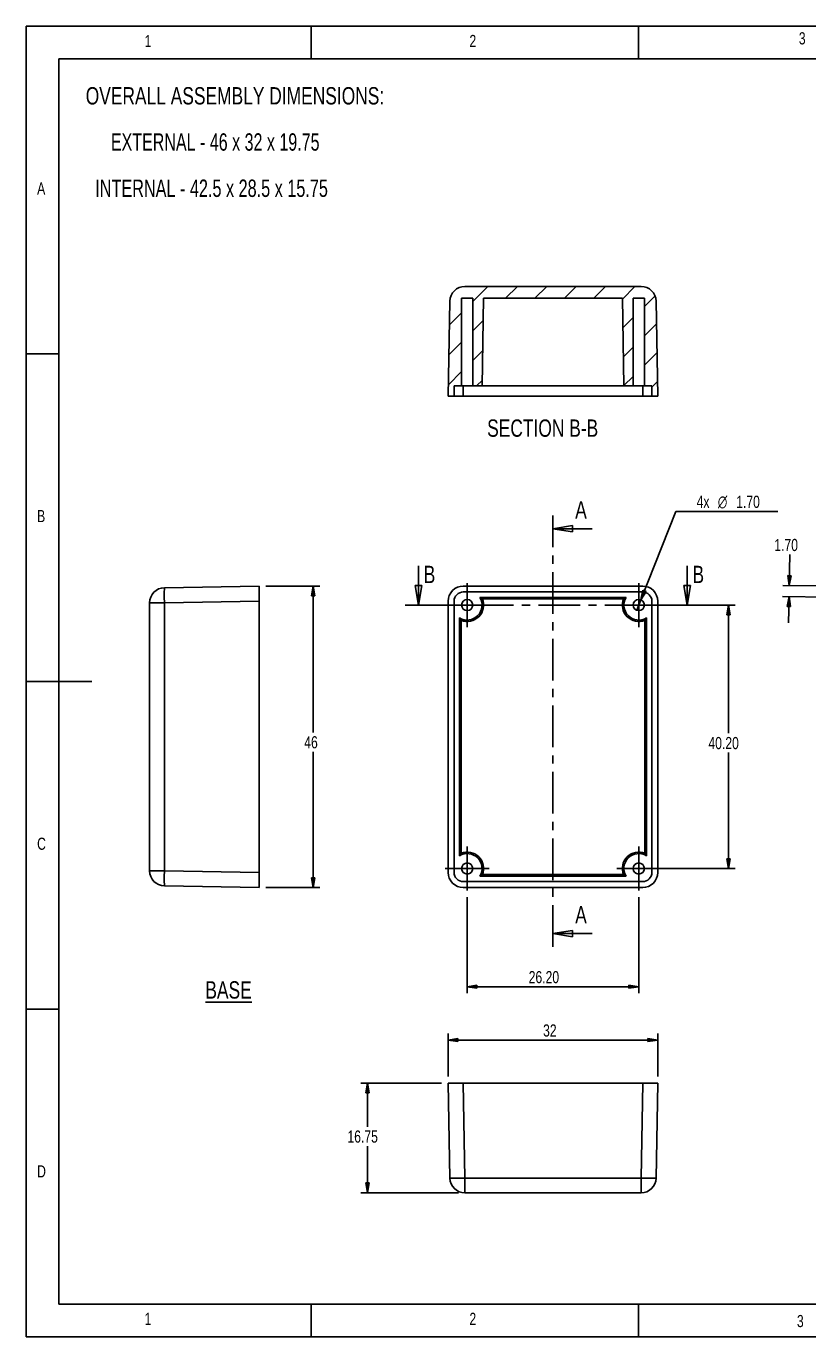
# Model space of a CAD drawing. Extents: x 5 to 292, y 5 to 205.
# Drawn here: x 5 to 124.5, y 5 to 205 of the extents above; entities that cross this region are included whole.
import ezdxf

# ---------------------------------------------------------------- set-up
doc = ezdxf.new("R2010")
doc.units = 0
doc.linetypes.add('CENTER', pattern=[10.16, 6.35, -1.27, 1.27, -1.27])
doc.layers.get('0').update_dxf_attribs({"linetype": 'CONTINUOUS'})
doc.styles.add('SLDTEXTSTYLE0', font='TXT', dxfattribs={"width": 0.75})
doc.styles.add('SLDTEXTSTYLE2', font='TXT', dxfattribs={"width": 0.7})
doc.styles.add('SLDTEXTSTYLE3', font='TXT', dxfattribs={"width": 0.692308})
doc.dimstyles.get("Standard").update_dxf_attribs({"dimtxt": 2.5, "dimasz": 2.5, "dimexe": 1.25, "dimexo": 0.625, "dimtad": 1, "dimcen": 2.5, "dimazin": 3, "dimtfac": 1, "dimtmove": 0, "dimatfit": 3})

# ---------------------------------------------------------------- blocks, each defined once
blk = doc.blocks.new('_CLOSED')
at = {"color": 0, "linetype": 'BYBLOCK'}
for p, q in [((-1, 0.166667), (0, 0)), ((-1, 0.166667), (-1, -0.166667)), ((0, 0), (-1, -0.166667)), ((0, 0), (-1, 0))]:
    blk.add_line(p, q, dxfattribs=at)
blk = doc.blocks.new('*D4')
at = {"color": 7, "linetype": 'CONTINUOUS'}
for p, q in [((99.52, 116.66), (113.23, 116.66)), ((112.23, 116.66), (112.23, 97.09)), ((112.23, 76.46), (112.23, 94.14)), ((99.52, 76.46), (113.23, 76.46))]:
    blk.add_line(p, q, dxfattribs=at)
at = {"color": 7, "linetype": 'CONTINUOUS', "xscale": 1.5, "yscale": 1.5}
for p, rotation in [((112.23, 116.66, -8.28), 90.0000000000004), ((112.23, 76.46, -8.28), 270.0000000000004)]:
    blk.add_blockref('_CLOSED', p, dxfattribs=dict(at, rotation=rotation))
at = {"color": 7, "linetype": 'CONTINUOUS', "style": 'SLDTEXTSTYLE0', "width": 0.75}
blk.add_text('40.20', height=1.852, dxfattribs=at).set_placement((109.15, 94.68))
blk = doc.blocks.new('*D6')
at = {"color": 7, "linetype": 'CONTINUOUS'}
for p, q in [((98.84, 117.45), (104.18, 130.96)), ((104.18, 130.96), (119.76, 130.96)), ((98.21, 115.87), (98.84, 117.45))]:
    blk.add_line(p, q, dxfattribs=at)
at = {"color": 7, "linetype": 'CONTINUOUS', "xscale": 1.5, "yscale": 1.5, "rotation": 248.4194377852311}
blk.add_blockref('_CLOSED', (98.84, 117.45, -8.28), dxfattribs=at)
at = {"color": 7, "linetype": 'CONTINUOUS', "style": 'SLDTEXTSTYLE0', "width": 0.75}
for s, height, p in [('4x', 1.852, (107.35, 131.5)), ('∅', 1.85, (110.59, 131.5)), ('1.70', 1.852, (113.39, 131.5))]:
    blk.add_text(s, height=height, dxfattribs=at).set_placement(p)
blk = doc.blocks.new('*D7')
at = {"color": 7, "linetype": 'CONTINUOUS'}
for p, q in [((72.32, 72.11), (72.32, 57.43)), ((98.52, 72.11), (98.52, 57.43)), ((72.32, 58.43), (98.52, 58.43))]:
    blk.add_line(p, q, dxfattribs=at)
at = {"color": 7, "linetype": 'CONTINUOUS', "xscale": 1.5, "yscale": 1.5, "rotation": 180.0000000000004}
blk.add_blockref('_CLOSED', (72.32, 58.43, -8.28), dxfattribs=at)
at = {"color": 7, "linetype": 'CONTINUOUS', "xscale": 1.5, "yscale": 1.5}
blk.add_blockref('_CLOSED', (98.52, 58.43, -8.28), dxfattribs=at)
at = {"color": 7, "linetype": 'CONTINUOUS', "style": 'SLDTEXTSTYLE0', "width": 0.75}
blk.add_text('26.20', height=1.852, dxfattribs=at).set_placement((81.71, 58.96))
blk = doc.blocks.new('SW_CENTERMARKSYMBOL_0')
at = {"color": 0, "linetype": 'CONTINUOUS'}
for p, q in [((0, 2.5), (0, 3.35)), ((0, 0), (0, 2.5)), ((-2.5, 0), (-3.35, 0)), ((0, 0), (-2.5, 0)), ((0, 0), (0, -2.5)), ((0, 0), (2.5, 0)), ((2.5, 0), (3.35, 0)), ((0, -2.5), (0, -3.35))]:
    blk.add_line(p, q, dxfattribs=at)
blk = doc.blocks.new('SW_CENTERMARKSYMBOL_1')
at = {"color": 0, "linetype": 'CONTINUOUS'}
for p, q in [((0, 2.5), (0, 3.35)), ((0, 0), (0, 2.5)), ((-2.5, 0), (-3.35, 0)), ((0, 0), (-2.5, 0)), ((0, 0), (0, -2.5)), ((0, 0), (2.5, 0)), ((2.5, 0), (3.35, 0)), ((0, -2.5), (0, -3.35))]:
    blk.add_line(p, q, dxfattribs=at)
blk = doc.blocks.new('SW_CENTERMARKSYMBOL_2')
at = {"color": 0, "linetype": 'CONTINUOUS'}
for p, q in [((0, 2.5), (0, 3.35)), ((0, 0), (0, 2.5)), ((-2.5, 0), (-3.35, 0)), ((0, 0), (-2.5, 0)), ((0, 0), (0, -2.5)), ((0, 0), (2.5, 0)), ((2.5, 0), (3.35, 0)), ((0, -2.5), (0, -3.35))]:
    blk.add_line(p, q, dxfattribs=at)
blk = doc.blocks.new('SW_CENTERMARKSYMBOL_3')
at = {"color": 0, "linetype": 'CONTINUOUS'}
for p, q in [((0, 2.5), (0, 3.35)), ((0, 0), (0, 2.5)), ((-2.5, 0), (-3.35, 0)), ((0, 0), (-2.5, 0)), ((0, 0), (0, -2.5)), ((0, 0), (2.5, 0)), ((2.5, 0), (3.35, 0)), ((0, -2.5), (0, -3.35))]:
    blk.add_line(p, q, dxfattribs=at)
blk = doc.blocks.new('*D12')
at = {"color": 7, "linetype": 'CONTINUOUS'}
for p, q in [((68.42, 43.72), (56.11, 43.72)), ((57.11, 43.72), (57.11, 37.04)), ((57.11, 26.97), (57.11, 34.1)), ((70.98, 26.97), (56.11, 26.97))]:
    blk.add_line(p, q, dxfattribs=at)
at = {"color": 7, "linetype": 'CONTINUOUS', "xscale": 1.5, "yscale": 1.5}
for p, rotation in [((57.11, 43.72, 23.1), 90.0000000000004), ((57.11, 26.97, 23.1), 270.0000000000004)]:
    blk.add_blockref('_CLOSED', p, dxfattribs=dict(at, rotation=rotation))
at = {"color": 7, "linetype": 'CONTINUOUS', "style": 'SLDTEXTSTYLE0', "width": 0.75}
blk.add_text('16.75', height=1.852, dxfattribs=at).set_placement((54.04, 34.63))
blk = doc.blocks.new('*D13')
at = {"color": 7, "linetype": 'CONTINUOUS'}
for p, q in [((69.42, 44.72), (69.42, 51.29)), ((69.42, 50.29), (101.42, 50.29)), ((101.42, 44.72), (101.42, 51.29))]:
    blk.add_line(p, q, dxfattribs=at)
at = {"color": 7, "linetype": 'CONTINUOUS', "xscale": 1.5, "yscale": 1.5, "rotation": 180.0000000000004}
blk.add_blockref('_CLOSED', (69.42, 50.29, 23.1), dxfattribs=at)
at = {"color": 7, "linetype": 'CONTINUOUS', "xscale": 1.5, "yscale": 1.5}
blk.add_blockref('_CLOSED', (101.42, 50.29, 23.1), dxfattribs=at)
at = {"color": 7, "linetype": 'CONTINUOUS', "style": 'SLDTEXTSTYLE0', "width": 0.75}
blk.add_text('32', height=1.852, dxfattribs=at).set_placement((83.91, 50.82))
blk = doc.blocks.new('*D14')
at = {"color": 7, "linetype": 'CONTINUOUS'}
for p, q in [((41.59, 119.56), (49.82, 119.56)), ((48.82, 119.56), (48.82, 97.21)), ((48.82, 73.56), (48.82, 94.27)), ((41.59, 73.56), (49.82, 73.56))]:
    blk.add_line(p, q, dxfattribs=at)
at = {"color": 7, "linetype": 'CONTINUOUS', "xscale": 1.5, "yscale": 1.5}
for p, rotation in [((48.82, 119.56, 16.1), 90.0000000000004), ((48.82, 73.56, 16.1), 270.0000000000004)]:
    blk.add_blockref('_CLOSED', p, dxfattribs=dict(at, rotation=rotation))
at = {"color": 7, "linetype": 'CONTINUOUS', "style": 'SLDTEXTSTYLE0', "width": 0.75}
blk.add_text('46', height=1.852, dxfattribs=at).set_placement((47.45, 94.8))
blk = doc.blocks.new('*D26')
at = {"color": 7, "linetype": 'CONTINUOUS'}
for p, q in [((121.5, 119.65), (121.58, 124.37)), ((125.82, 119.58), (120.5, 119.67)), ((127.42, 117.85), (120.47, 117.97)), ((121.47, 117.95), (121.4, 113.96))]:
    blk.add_line(p, q, dxfattribs=at)
at = {"color": 7, "linetype": 'CONTINUOUS', "xscale": 1.5, "yscale": 1.5}
for p, rotation in [((121.5, 119.65, -7.9), 269.0000000000004), ((121.47, 117.95, -7.9), 89.00000000000043)]:
    blk.add_blockref('_CLOSED', p, dxfattribs=dict(at, rotation=rotation))
at = {"color": 7, "linetype": 'CONTINUOUS', "style": 'SLDTEXTSTYLE0', "width": 0.75}
blk.add_text('1.70', height=1.852, dxfattribs=at).set_placement((119.21, 124.91))
blk = doc.blocks.new('*X33')
at = {"color": 7, "linetype": 'CONTINUOUS'}
for p, q in [((73.17, 162.98), (75.49, 165.3)), ((78.18, 163.5), (79.98, 165.3)), ((82.67, 163.5), (84.47, 165.3)), ((87.16, 163.5), (88.96, 165.3)), ((91.65, 163.5), (93.45, 165.3)), ((96.01, 163.37), (97.94, 165.3)), ((99.37, 162.24), (101, 163.86)), ((69.61, 159.42), (71.47, 161.28)), ((73.17, 158.49), (74.77, 160.09)), ((96.09, 158.95), (97.67, 160.54)), ((99.37, 157.74), (101.23, 159.6)), ((69.53, 154.85), (71.47, 156.79)), ((96.17, 154.54), (97.67, 156.04)), ((73.17, 154), (74.69, 155.52)), ((99.37, 153.25), (101.31, 155.19)), ((69.45, 150.28), (71.47, 152.3)), ((73.81, 150.15), (74.62, 150.95)), ((96.26, 150.15), (97.67, 151.55)), ((100.52, 149.91), (101.38, 150.78))]:
    blk.add_line(p, q, dxfattribs=at)
blk = doc.blocks.new('SW_NOTE_2')
at = {"color": 0, "linetype": 'CONTINUOUS'}
for s, style, width, p in [('OVERALL ASSEMBLY DIMENSIONS:', 'SLDTEXTSTYLE0', 0.75, (1.2, 0.76)), ('EXTERNAL - 46 x 32 x 19.75', 'SLDTEXTSTYLE3', 0.692308, (5.04, -6.29)), ('INTERNAL - 42.5 x 28.5 x 15.75', 'SLDTEXTSTYLE2', 0.7, (2.66, -13.35))]:
    blk.add_text(s, height=2.6458, dxfattribs=dict(at, style=style, width=width)).set_placement(p)

msp = doc.modelspace()

# ---------------------------------------------------------------- linework, layer by layer
at = {"color": 7, "linetype": 'CONTINUOUS'}
for p, q in [((292, 205), (5, 205)), ((5, 205), (5, 5)), ((48.5, 200), (48.5, 205)), ((98.5, 205), (98.5, 200)), ((287, 200), (10, 200)), ((10, 200), (10, 10)), ((71.976, 165.295), (98.871, 165.295)), ((69.676, 163.035), (69.423, 148.545)), ((71.473, 163.495), (73.173, 163.495)), ((71.473, 150.145), (71.473, 163.495)), ((73.173, 163.495), (73.173, 150.145)), ((74.834, 163.495), (74.601, 150.145)), ((74.834, 163.495), (96.012, 163.495)), ((96.245, 150.145), (96.012, 163.495)), ((97.673, 163.495), (99.373, 163.495)), ((97.673, 150.145), (97.673, 163.495)), ((99.373, 163.495), (99.373, 150.145)), ((101.423, 148.545), (101.17, 163.035)), ((10, 155), (5, 155)), ((70.323, 150.145), (71.473, 150.145)), ((70.323, 148.545), (70.323, 150.145)), ((71.473, 150.145), (73.173, 150.145)), ((71.723, 150.145), (71.723, 148.545)), ((73.173, 150.145), (74.601, 150.145)), ((96.245, 150.145), (74.601, 150.145)), ((96.245, 150.145), (97.673, 150.145)), ((97.673, 150.145), (99.373, 150.145)), ((99.123, 148.545), (99.123, 150.145)), ((99.373, 150.145), (100.523, 150.145)), ((100.523, 150.145), (100.523, 148.545)), ((69.423, 148.545), (70.323, 148.545)), ((71.723, 148.545), (70.323, 148.545)), ((71.723, 148.545), (99.123, 148.545)), ((100.523, 148.545), (99.123, 148.545)), ((100.523, 148.545), (101.423, 148.545)), ((91.423, 128.317), (85.423, 128.317)), ((64.881, 122.661), (64.881, 116.661)), ((105.912, 122.661), (105.912, 116.661)), ((26.101, 119.308), (40.591, 119.561)), ((40.591, 119.561), (40.591, 117.262)), ((99.124, 119.561), (71.723, 119.561)), ((99.123, 118.661), (71.723, 118.661)), ((23.841, 76.114), (23.841, 117.009)), ((26.101, 117.009), (23.841, 117.009)), ((40.591, 117.262), (26.101, 117.009)), ((26.101, 117.009), (26.101, 76.114)), ((40.591, 117.262), (40.591, 75.861)), ((69.423, 117.262), (69.423, 75.861)), ((70.323, 117.261), (70.323, 75.861)), ((74.277, 117.833), (96.57, 117.833)), ((74.652, 117.6), (96.195, 117.6)), ((100.523, 75.861), (100.523, 117.261)), ((101.423, 75.861), (101.423, 117.262)), ((71.151, 78.414), (71.151, 114.708)), ((71.384, 78.79), (71.384, 114.332)), ((99.462, 114.332), (99.462, 78.79)), ((99.695, 114.708), (99.695, 78.414)), ((5, 105), (15, 105)), ((26.101, 76.114), (23.841, 76.114)), ((26.101, 76.114), (40.591, 75.861)), ((40.591, 75.861), (40.591, 73.561)), ((71.723, 74.461), (99.123, 74.461)), ((96.57, 75.289), (74.277, 75.289)), ((96.195, 75.522), (74.652, 75.522)), ((40.591, 73.561), (26.101, 73.814)), ((71.723, 73.561), (99.124, 73.561)), ((91.423, 66.522), (85.423, 66.522)), ((10, 55), (5, 55)), ((69.676, 29.229), (69.423, 43.719)), ((69.423, 43.719), (71.723, 43.719)), ((71.723, 43.719), (71.976, 29.229)), ((71.723, 43.719), (99.124, 43.719)), ((98.871, 29.229), (99.124, 43.719)), ((99.124, 43.719), (101.423, 43.719)), ((101.423, 43.719), (101.17, 29.229)), ((71.976, 29.229), (98.871, 29.229)), ((71.976, 26.969), (71.976, 29.229)), ((98.871, 26.969), (98.871, 29.229)), ((98.871, 26.969), (71.976, 26.969)), ((10, 10), (104.8, 10)), ((48.5, 5), (48.5, 10)), ((98.5, 10), (98.5, 5)), ((104.8, 10), (138.673, 10)), ((5, 5), (292, 5))]:
    msp.add_line(p, q, dxfattribs=at)
at = {"color": 7, "linetype": 'CENTER'}
for p, q in [((85.423, 64.522), (85.423, 130.317)), ((62.881, 116.661), (107.912, 116.661))]:
    msp.add_line(p, q, dxfattribs=at)
at = {"color": 7, "linetype": 'CONTINUOUS'}
for points in [[(71.723, 119.561), (71.274, 119.517), (70.843, 119.386), (70.445, 119.174), (70.097, 118.888), (69.811, 118.539), (69.598, 118.142), (69.467, 117.71), (69.423, 117.262)], [(101.423, 117.262), (101.379, 117.71), (101.248, 118.142), (101.036, 118.539), (100.75, 118.888), (100.401, 119.174), (100.004, 119.386), (99.572, 119.517), (99.124, 119.561)], [(74.652, 117.6), (74.638, 117.61), (74.623, 117.62), (74.608, 117.629), (74.594, 117.639), (74.579, 117.649), (74.564, 117.658), (74.549, 117.668), (74.534, 117.678), (74.519, 117.688), (74.503, 117.697), (74.488, 117.707), (74.473, 117.717), (74.457, 117.726), (74.441, 117.736), (74.425, 117.746), (74.409, 117.756), (74.393, 117.765), (74.377, 117.775), (74.36, 117.785), (74.344, 117.794), (74.327, 117.804), (74.311, 117.814), (74.294, 117.824), (74.277, 117.833)], [(96.57, 117.833), (96.553, 117.824), (96.536, 117.814), (96.519, 117.804), (96.503, 117.794), (96.486, 117.785), (96.47, 117.775), (96.453, 117.765), (96.437, 117.756), (96.421, 117.746), (96.405, 117.736), (96.39, 117.726), (96.374, 117.717), (96.358, 117.707), (96.343, 117.697), (96.328, 117.688), (96.313, 117.678), (96.297, 117.668), (96.282, 117.658), (96.268, 117.649), (96.253, 117.639), (96.238, 117.629), (96.223, 117.62), (96.209, 117.61), (96.195, 117.6)], [(71.151, 114.708), (71.161, 114.691), (71.171, 114.674), (71.18, 114.657), (71.19, 114.64), (71.2, 114.624), (71.209, 114.608), (71.219, 114.591), (71.229, 114.575), (71.239, 114.559), (71.248, 114.543), (71.258, 114.528), (71.268, 114.512), (71.277, 114.496), (71.287, 114.481), (71.297, 114.466), (71.307, 114.45), (71.316, 114.435), (71.326, 114.42), (71.336, 114.405), (71.345, 114.391), (71.355, 114.376), (71.365, 114.361), (71.375, 114.347), (71.384, 114.332)], [(99.462, 114.332), (99.472, 114.347), (99.482, 114.361), (99.491, 114.376), (99.501, 114.391), (99.511, 114.405), (99.521, 114.42), (99.53, 114.435), (99.54, 114.45), (99.55, 114.466), (99.559, 114.481), (99.569, 114.496), (99.579, 114.512), (99.589, 114.528), (99.598, 114.543), (99.608, 114.559), (99.618, 114.575), (99.627, 114.591), (99.637, 114.608), (99.647, 114.624), (99.656, 114.64), (99.666, 114.657), (99.676, 114.674), (99.686, 114.691), (99.695, 114.708)], [(71.384, 78.79), (71.375, 78.775), (71.365, 78.761), (71.355, 78.746), (71.345, 78.732), (71.336, 78.717), (71.326, 78.702), (71.316, 78.687), (71.307, 78.672), (71.297, 78.657), (71.287, 78.641), (71.277, 78.626), (71.268, 78.61), (71.258, 78.595), (71.248, 78.579), (71.239, 78.563), (71.229, 78.547), (71.219, 78.531), (71.209, 78.515), (71.2, 78.498), (71.19, 78.482), (71.18, 78.465), (71.171, 78.448), (71.161, 78.431), (71.151, 78.414)], [(99.695, 78.414), (99.686, 78.431), (99.676, 78.448), (99.666, 78.465), (99.656, 78.482), (99.647, 78.498), (99.637, 78.515), (99.627, 78.531), (99.618, 78.547), (99.608, 78.563), (99.598, 78.579), (99.589, 78.595), (99.579, 78.61), (99.569, 78.626), (99.559, 78.641), (99.55, 78.657), (99.54, 78.672), (99.53, 78.687), (99.521, 78.702), (99.511, 78.717), (99.501, 78.732), (99.491, 78.746), (99.482, 78.761), (99.472, 78.775), (99.462, 78.79)], [(69.423, 75.861), (69.467, 75.412), (69.598, 74.981), (69.811, 74.583), (70.097, 74.235), (70.445, 73.949), (70.843, 73.736), (71.274, 73.605), (71.723, 73.561)], [(74.277, 75.289), (74.294, 75.299), (74.311, 75.309), (74.327, 75.318), (74.344, 75.328), (74.36, 75.338), (74.377, 75.347), (74.393, 75.357), (74.409, 75.367), (74.425, 75.376), (74.441, 75.386), (74.457, 75.396), (74.473, 75.406), (74.488, 75.415), (74.503, 75.425), (74.519, 75.435), (74.534, 75.444), (74.549, 75.454), (74.564, 75.464), (74.579, 75.474), (74.594, 75.483), (74.608, 75.493), (74.623, 75.503), (74.638, 75.512), (74.652, 75.522)], [(96.195, 75.522), (96.209, 75.512), (96.223, 75.503), (96.238, 75.493), (96.253, 75.483), (96.268, 75.474), (96.282, 75.464), (96.297, 75.454), (96.313, 75.444), (96.328, 75.435), (96.343, 75.425), (96.358, 75.415), (96.374, 75.406), (96.39, 75.396), (96.405, 75.386), (96.421, 75.376), (96.437, 75.367), (96.453, 75.357), (96.47, 75.347), (96.486, 75.338), (96.503, 75.328), (96.519, 75.318), (96.536, 75.309), (96.553, 75.299), (96.57, 75.289)], [(99.124, 73.561), (99.572, 73.605), (100.004, 73.736), (100.401, 73.949), (100.75, 74.235), (101.036, 74.583), (101.248, 74.981), (101.379, 75.412), (101.423, 75.861)]]:
    msp.add_lwpolyline(points, dxfattribs=at)
for centre in [(72.323, 116.661), (98.523, 116.661), (72.323, 76.461), (98.523, 76.461)]:
    msp.add_circle(centre, 0.85, dxfattribs=at)
for centre, radius, start, end in [((71.976, 162.995), 2.3, 90, 179), ((98.871, 162.995), 2.3, 1, 90), ((26.141, 117.009), 2.3, 91, 180), ((60.407, 118.158), 34.326, 178.08039, 181.91961), ((71.723, 117.261), 1.4, 90, 180), ((99.123, 117.261), 1.4, 0, 90), ((72.323, 116.661), 2.278, 239.03368, 30.96632), ((72.323, 116.661), 2.511, 248.0387, 21.9613), ((98.523, 116.661), 2.511, 158.0387, 291.9613), ((98.523, 116.661), 2.278, 149.03368, 300.96632), ((72.323, 76.461), 2.278, 329.03368, 120.96632), ((72.323, 76.461), 2.511, 338.0387, 111.9613), ((98.523, 76.461), 2.511, 68.0387, 201.9613), ((98.523, 76.461), 2.278, 59.03368, 210.96632), ((26.141, 76.114), 2.3, 180, 269), ((57.701, 74.964), 31.621, 177.91613, 182.08387), ((71.723, 75.861), 1.4, 180, 270), ((99.123, 75.861), 1.4, 270, 0), ((70.826, 63.535), 34.326, 268.08039, 271.91961), ((71.976, 29.269), 2.3, 181, 270), ((100.021, 60.829), 31.621, 267.91613, 272.08387), ((98.871, 29.269), 2.3, 270, 359)]:
    msp.add_arc(centre, radius, start, end, dxfattribs=at)

# ---------------------------------------------------------------- block references
for name, p in [('SW_NOTE_2', (12.884, 192.297)), ('*X33', (0, 0)), ('SW_CENTERMARKSYMBOL_2', (72.323, 116.661)), ('SW_CENTERMARKSYMBOL_3', (98.523, 116.661)), ('SW_CENTERMARKSYMBOL_1', (72.323, 76.461)), ('SW_CENTERMARKSYMBOL_0', (98.523, 76.461))]:
    msp.add_blockref(name, p, dxfattribs=at)
at = {"color": 7, "linetype": 'CONTINUOUS', "xscale": 3, "yscale": 3}
for p, rotation in [((85.423, 128.317), 180.0000000000004), ((64.881, 116.661), 270.0000000000004), ((105.912, 116.661), 270.0000000000004), ((85.423, 66.522), 180.0000000000004)]:
    msp.add_blockref('_CLOSED', p, dxfattribs=dict(at, rotation=rotation))

# ---------------------------------------------------------------- texts
at = {"color": 7, "linetype": 'CONTINUOUS', "style": 'SLDTEXTSTYLE0', "width": 0.75}
for s, height, p in [('3', 1.852, (122.953, 202.224)), ('1', 1.852, (23.083, 201.816)), ('2', 1.852, (72.667, 201.816)), ('A', 1.852, (6.667, 179.316)), ('SECTION B-B', 2.64583, (75.371, 142.343)), ('A', 2.646, (88.814, 129.872)), ('B', 1.852, (6.667, 129.316)), ('B', 2.646, (65.691, 120.015)), ('B', 2.646, (106.722, 120.015)), ('C', 1.852, (6.667, 79.316)), ('A', 2.646, (88.814, 68.077)), ('%%UBASE', 2.6458, (32.353, 56.61)), ('D', 1.852, (6.667, 29.316)), ('1', 1.852, (23.083, 6.816)), ('2', 1.852, (72.667, 6.816)), ('3', 1.852, (122.663, 6.474))]:
    msp.add_text(s, height=height, dxfattribs=at).set_placement(p)

# ---------------------------------------------------------------- dimensions: what is measured, and where the dimension line sits
at = {"color": 7, "linetype": 'CONTINUOUS'}
dim = msp.add_diameter_dim_2p(p1=(98.211, 115.871), p2=(98.836, 117.452), text='4x <>', dimstyle='Standard', dxfattribs=at)
dim.commit()
dim.dimension.update_dxf_attribs({"geometry": '*D6', "text_midpoint": (112.764, 132.431), "dimtype": 163})
for base, p1, p2, angle, picture, middle in [((121.498, 119.654), (128.423, 117.833), (126.823, 119.561), 89, '*D26', (121.606, 125.841)), ((48.819, 73.561), (40.591, 119.561), (40.591, 73.561), 90, '*D14', (48.819, 95.738)), ((112.231, 76.461), (98.523, 116.661), (98.523, 76.461), 90, '*D4', (112.231, 95.615)), ((57.113, 43.719), (71.976, 26.969), (69.423, 43.719), 90, '*D12', (57.113, 35.567))]:
    dim = msp.add_linear_dim(base=base, p1=p1, p2=p2, angle=angle, dimstyle='Standard', dxfattribs=at)
    dim.commit()
    dim.dimension.update_dxf_attribs({"geometry": picture, "text_midpoint": middle, "dimtype": 160})
for base, p1, p2, picture, middle in [((98.523, 59.898), (72.323, 73.111), (98.523, 73.111), '*D7', (84.791, 59.898)), ((101.423, 51.758), (69.423, 43.719), (101.423, 43.719), '*D13', (85.28, 51.758))]:
    dim = msp.add_linear_dim(base=base, p1=p1, p2=p2, dimstyle='Standard', dxfattribs=at)
    dim.commit()
    dim.dimension.update_dxf_attribs({"geometry": picture, "text_midpoint": middle, "dimtype": 160})

doc.saveas('drawing.dxf')
